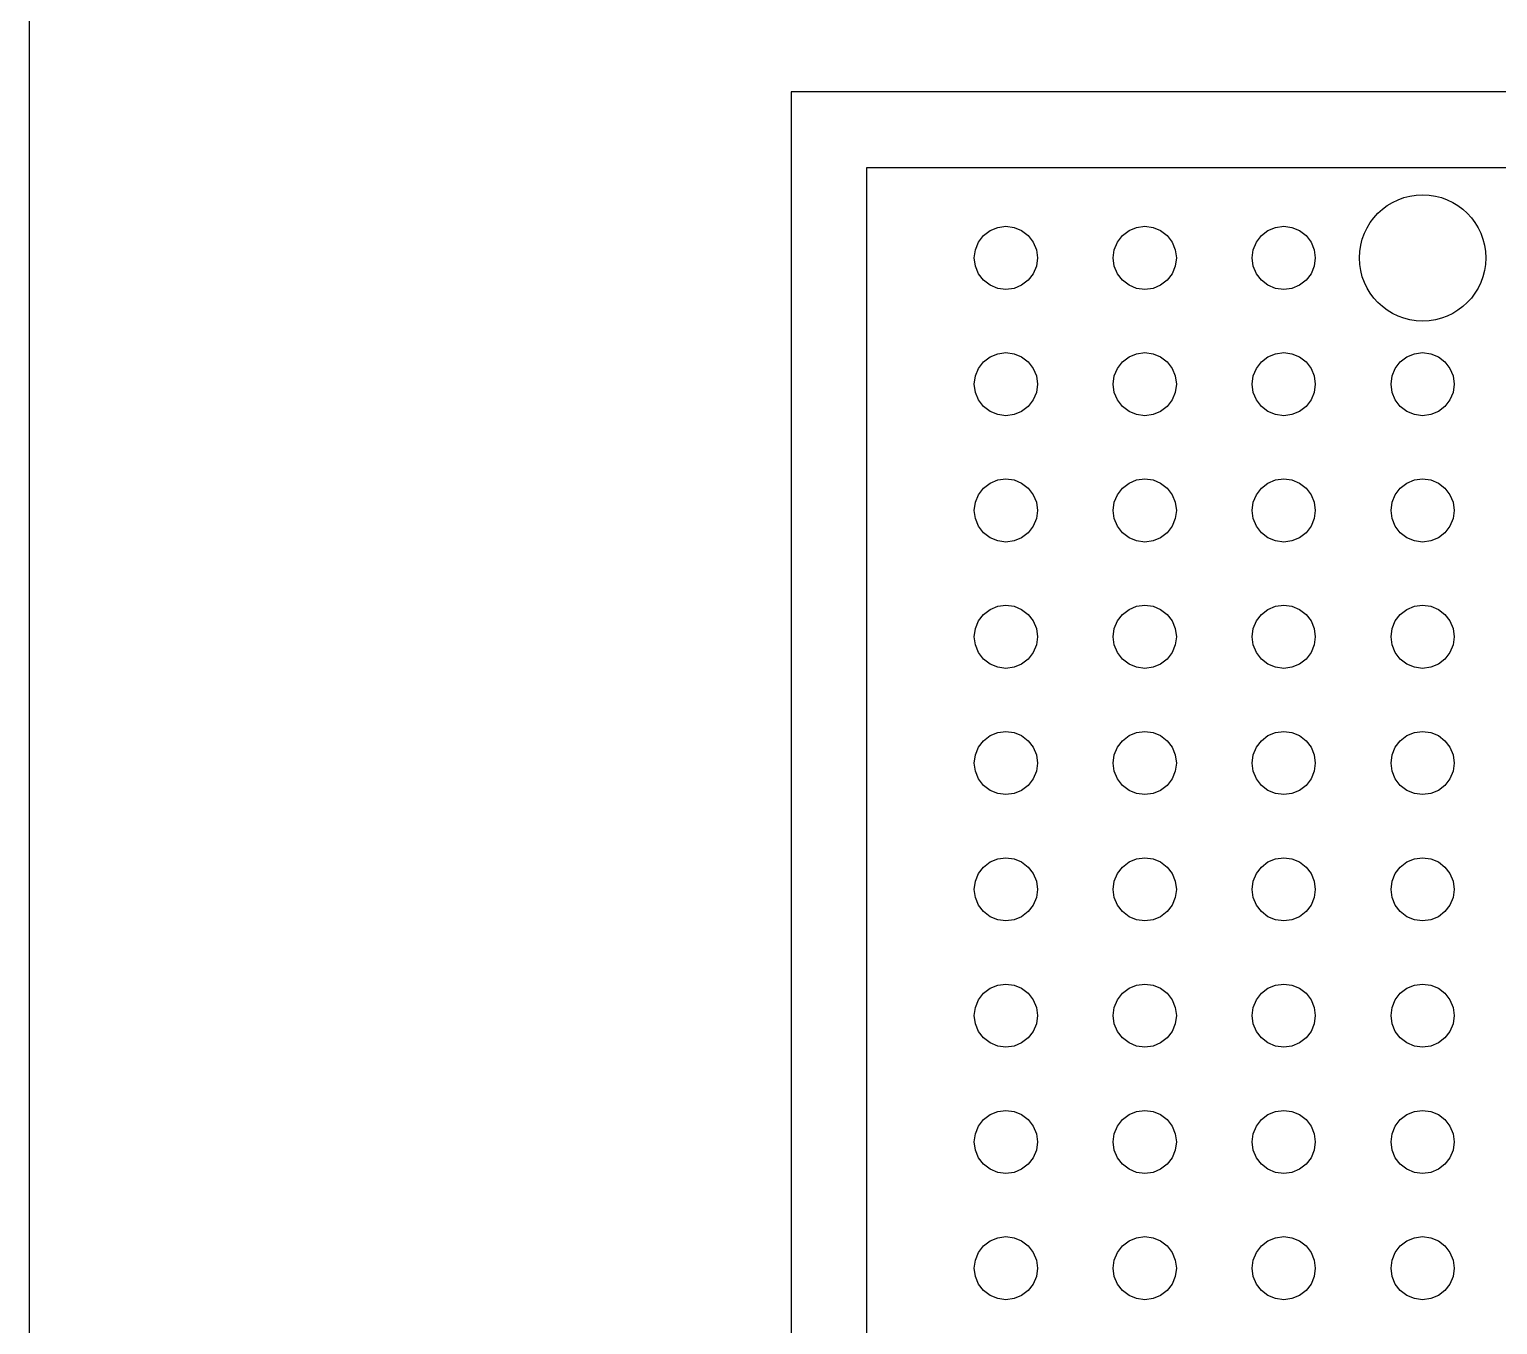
# Model space of a CAD drawing. Header units: millimetres. Extents: x 2562 to 7288, y 778 to 5635.
# Drawn here: x 5957.8 to 5981.05, y 1628.12 to 1648.63 of the extents above; entities that cross this region are included whole.
import ezdxf

# ---------------------------------------------------------------- set-up
doc = ezdxf.new("R2010")
doc.units = ezdxf.units.MM
for name, color, linetype in [('0-gnl-gor3', 252, 'Continuous'), ('2-tef-sabit', 251, 'Continuous'), ('IB- Bar Equipment', 7, 'Continuous')]:
    doc.layers.add(name, color=color, linetype=linetype)

# ---------------------------------------------------------------- blocks, each defined once
blk = doc.blocks.new('drip')
for p, q in [((68501.76, 2538.51), (68502.56, 2539.54)), ((68502.56, 2539.54), (68503.59, 2540.34)), ((68503.59, 2540.34), (68504.8, 2540.84)), ((68504.8, 2540.84), (68506.09, 2541.01)), ((68506.09, 2541.01), (68507.39, 2540.84)), ((68507.39, 2540.84), (68508.59, 2540.34)), ((68508.59, 2540.34), (68509.63, 2539.54)), ((68509.63, 2539.54), (68510.42, 2538.51)), ((68521.76, 2538.51), (68522.56, 2539.54)), ((68522.56, 2539.54), (68523.59, 2540.34)), ((68523.59, 2540.34), (68524.8, 2540.84)), ((68524.8, 2540.84), (68526.09, 2541.01)), ((68526.09, 2541.01), (68527.39, 2540.84)), ((68527.39, 2540.84), (68528.59, 2540.34)), ((68528.59, 2540.34), (68529.63, 2539.54)), ((68529.63, 2539.54), (68530.42, 2538.51)), ((68541.76, 2538.51), (68542.56, 2539.54)), ((68542.56, 2539.54), (68543.59, 2540.34)), ((68543.59, 2540.34), (68544.8, 2540.84)), ((68544.8, 2540.84), (68546.09, 2541.01)), ((68546.09, 2541.01), (68547.39, 2540.84)), ((68547.39, 2540.84), (68548.59, 2540.34)), ((68548.59, 2540.34), (68549.63, 2539.54)), ((68549.63, 2539.54), (68550.42, 2538.51)), ((68561.76, 2538.51), (68562.56, 2539.54)), ((68562.56, 2539.54), (68563.59, 2540.34)), ((68563.59, 2540.34), (68564.8, 2540.84)), ((68564.8, 2540.84), (68566.09, 2541.01)), ((68566.09, 2541.01), (68567.39, 2540.84)), ((68567.39, 2540.84), (68568.59, 2540.34)), ((68568.59, 2540.34), (68569.63, 2539.54)), ((68569.63, 2539.54), (68570.43, 2538.51)), ((68581.76, 2538.51), (68582.56, 2539.54)), ((68582.56, 2539.54), (68583.59, 2540.34)), ((68583.59, 2540.34), (68584.8, 2540.84)), ((68584.8, 2540.84), (68586.09, 2541.01)), ((68586.09, 2541.01), (68587.39, 2540.84)), ((68587.39, 2540.84), (68588.59, 2540.34)), ((68588.59, 2540.34), (68589.63, 2539.54)), ((68589.63, 2539.54), (68590.43, 2538.51)), ((68601.76, 2538.51), (68602.56, 2539.54)), ((68602.56, 2539.54), (68603.59, 2540.34)), ((68603.59, 2540.34), (68604.8, 2540.84)), ((68604.8, 2540.84), (68606.09, 2541.01)), ((68606.09, 2541.01), (68607.39, 2540.84)), ((68607.39, 2540.84), (68608.59, 2540.34)), ((68608.59, 2540.34), (68609.63, 2539.54)), ((68609.63, 2539.54), (68610.43, 2538.51)), ((68621.76, 2538.51), (68622.56, 2539.54)), ((68622.56, 2539.54), (68623.59, 2540.34)), ((68623.59, 2540.34), (68624.8, 2540.84)), ((68624.8, 2540.84), (68626.09, 2541.01)), ((68626.09, 2541.01), (68627.39, 2540.84)), ((68627.39, 2540.84), (68628.59, 2540.34)), ((68628.59, 2540.34), (68629.63, 2539.54)), ((68629.63, 2539.54), (68630.43, 2538.51)), ((68641.76, 2538.51), (68642.56, 2539.54)), ((68642.56, 2539.54), (68643.59, 2540.34)), ((68643.59, 2540.34), (68644.8, 2540.84)), ((68644.8, 2540.84), (68646.09, 2541.01)), ((68646.09, 2541.01), (68647.39, 2540.84)), ((68647.39, 2540.84), (68648.6, 2540.34)), ((68648.6, 2540.34), (68649.63, 2539.54)), ((68649.63, 2539.54), (68650.43, 2538.51)), ((68661.76, 2538.51), (68662.56, 2539.54)), ((68662.56, 2539.54), (68663.59, 2540.34)), ((68663.59, 2540.34), (68664.8, 2540.84)), ((68664.8, 2540.84), (68666.09, 2541.01)), ((68666.09, 2541.01), (68667.39, 2540.84)), ((68667.39, 2540.84), (68668.6, 2540.34)), ((68668.6, 2540.34), (68669.63, 2539.54)), ((68669.63, 2539.54), (68670.43, 2538.51)), ((68501.09, 2536.01), (68501.27, 2537.3)), ((68501.27, 2537.3), (68501.76, 2538.51)), ((68510.42, 2538.51), (68510.92, 2537.3)), ((68510.92, 2537.3), (68511.09, 2536.01)), ((68521.09, 2536.01), (68521.27, 2537.3)), ((68521.27, 2537.3), (68521.76, 2538.51)), ((68530.42, 2538.51), (68530.92, 2537.3)), ((68530.92, 2537.3), (68531.09, 2536.01)), ((68541.09, 2536.01), (68541.27, 2537.3)), ((68541.27, 2537.3), (68541.76, 2538.51)), ((68550.42, 2538.51), (68550.92, 2537.3)), ((68550.92, 2537.3), (68551.09, 2536.01)), ((68561.09, 2536.01), (68561.27, 2537.3)), ((68561.27, 2537.3), (68561.76, 2538.51)), ((68570.43, 2538.51), (68570.92, 2537.3)), ((68570.92, 2537.3), (68571.09, 2536.01)), ((68581.09, 2536.01), (68581.27, 2537.3)), ((68581.27, 2537.3), (68581.76, 2538.51)), ((68590.43, 2538.51), (68590.92, 2537.3)), ((68590.92, 2537.3), (68591.09, 2536.01)), ((68601.09, 2536.01), (68601.27, 2537.3)), ((68601.27, 2537.3), (68601.76, 2538.51)), ((68610.43, 2538.51), (68610.92, 2537.3)), ((68610.92, 2537.3), (68611.09, 2536.01)), ((68621.09, 2536.01), (68621.27, 2537.3)), ((68621.27, 2537.3), (68621.76, 2538.51)), ((68630.43, 2538.51), (68630.92, 2537.3)), ((68630.92, 2537.3), (68631.09, 2536.01)), ((68641.09, 2536.01), (68641.27, 2537.3)), ((68641.27, 2537.3), (68641.76, 2538.51)), ((68650.43, 2538.51), (68650.92, 2537.3)), ((68650.92, 2537.3), (68651.1, 2536.01)), ((68661.09, 2536.01), (68661.27, 2537.3)), ((68661.27, 2537.3), (68661.76, 2538.51)), ((68670.43, 2538.51), (68670.92, 2537.3)), ((68670.92, 2537.3), (68671.1, 2536.01)), ((68501.27, 2534.71), (68501.09, 2536.01)), ((68501.76, 2533.51), (68501.27, 2534.71)), ((68510.92, 2534.71), (68510.42, 2533.51)), ((68511.09, 2536.01), (68510.92, 2534.71)), ((68521.27, 2534.71), (68521.09, 2536.01)), ((68521.76, 2533.51), (68521.27, 2534.71)), ((68530.92, 2534.71), (68530.42, 2533.51)), ((68531.09, 2536.01), (68530.92, 2534.71)), ((68541.27, 2534.71), (68541.09, 2536.01)), ((68541.76, 2533.51), (68541.27, 2534.71)), ((68550.92, 2534.71), (68550.42, 2533.51)), ((68551.09, 2536.01), (68550.92, 2534.71)), ((68561.27, 2534.71), (68561.09, 2536.01)), ((68561.76, 2533.51), (68561.27, 2534.71)), ((68570.92, 2534.71), (68570.43, 2533.51)), ((68571.09, 2536.01), (68570.92, 2534.71)), ((68581.27, 2534.71), (68581.09, 2536.01)), ((68581.76, 2533.51), (68581.27, 2534.71)), ((68590.92, 2534.71), (68590.43, 2533.51)), ((68591.09, 2536.01), (68590.92, 2534.71)), ((68601.27, 2534.71), (68601.09, 2536.01)), ((68601.76, 2533.51), (68601.27, 2534.71)), ((68610.92, 2534.71), (68610.43, 2533.51)), ((68611.09, 2536.01), (68610.92, 2534.71)), ((68621.27, 2534.71), (68621.09, 2536.01)), ((68621.76, 2533.51), (68621.27, 2534.71)), ((68630.92, 2534.71), (68630.43, 2533.51)), ((68631.09, 2536.01), (68630.92, 2534.71)), ((68641.27, 2534.71), (68641.09, 2536.01)), ((68641.76, 2533.51), (68641.27, 2534.71)), ((68650.92, 2534.71), (68650.43, 2533.51)), ((68651.1, 2536.01), (68650.92, 2534.71)), ((68661.27, 2534.71), (68661.09, 2536.01)), ((68661.76, 2533.51), (68661.27, 2534.71)), ((68670.92, 2534.71), (68670.43, 2533.51)), ((68671.1, 2536.01), (68670.92, 2534.71)), ((68502.56, 2532.47), (68501.76, 2533.51)), ((68503.59, 2531.68), (68502.56, 2532.47)), ((68509.63, 2532.47), (68508.59, 2531.68)), ((68510.42, 2533.51), (68509.63, 2532.47)), ((68522.56, 2532.47), (68521.76, 2533.51)), ((68523.59, 2531.68), (68522.56, 2532.47)), ((68529.63, 2532.47), (68528.59, 2531.68)), ((68530.42, 2533.51), (68529.63, 2532.47)), ((68542.56, 2532.47), (68541.76, 2533.51)), ((68543.59, 2531.68), (68542.56, 2532.47)), ((68549.63, 2532.47), (68548.59, 2531.68)), ((68550.42, 2533.51), (68549.63, 2532.47)), ((68562.56, 2532.47), (68561.76, 2533.51)), ((68563.59, 2531.68), (68562.56, 2532.47)), ((68569.63, 2532.47), (68568.59, 2531.68)), ((68570.43, 2533.51), (68569.63, 2532.47)), ((68582.56, 2532.47), (68581.76, 2533.51)), ((68583.59, 2531.68), (68582.56, 2532.47)), ((68589.63, 2532.47), (68588.59, 2531.68)), ((68590.43, 2533.51), (68589.63, 2532.47)), ((68602.56, 2532.47), (68601.76, 2533.51)), ((68603.59, 2531.68), (68602.56, 2532.47)), ((68609.63, 2532.47), (68608.59, 2531.68)), ((68610.43, 2533.51), (68609.63, 2532.47)), ((68622.56, 2532.47), (68621.76, 2533.51)), ((68623.59, 2531.68), (68622.56, 2532.47)), ((68629.63, 2532.47), (68628.59, 2531.68)), ((68630.43, 2533.51), (68629.63, 2532.47)), ((68642.56, 2532.47), (68641.76, 2533.51)), ((68643.59, 2531.68), (68642.56, 2532.47)), ((68649.63, 2532.47), (68648.6, 2531.68)), ((68650.43, 2533.51), (68649.63, 2532.47)), ((68662.56, 2532.47), (68661.76, 2533.51)), ((68663.59, 2531.68), (68662.56, 2532.47)), ((68669.63, 2532.47), (68668.6, 2531.68)), ((68670.43, 2533.51), (68669.63, 2532.47)), ((68504.8, 2531.18), (68503.59, 2531.68)), ((68506.09, 2531.01), (68504.8, 2531.18)), ((68507.39, 2531.18), (68506.09, 2531.01)), ((68508.59, 2531.68), (68507.39, 2531.18)), ((68524.8, 2531.18), (68523.59, 2531.68)), ((68526.09, 2531.01), (68524.8, 2531.18)), ((68527.39, 2531.18), (68526.09, 2531.01)), ((68528.59, 2531.68), (68527.39, 2531.18)), ((68544.8, 2531.18), (68543.59, 2531.68)), ((68546.09, 2531.01), (68544.8, 2531.18)), ((68547.39, 2531.18), (68546.09, 2531.01)), ((68548.59, 2531.68), (68547.39, 2531.18)), ((68564.8, 2531.18), (68563.59, 2531.68)), ((68566.09, 2531.01), (68564.8, 2531.18)), ((68567.39, 2531.18), (68566.09, 2531.01)), ((68568.59, 2531.68), (68567.39, 2531.18)), ((68584.8, 2531.18), (68583.59, 2531.68)), ((68586.09, 2531.01), (68584.8, 2531.18)), ((68587.39, 2531.18), (68586.09, 2531.01)), ((68588.59, 2531.68), (68587.39, 2531.18)), ((68604.8, 2531.18), (68603.59, 2531.68)), ((68606.09, 2531.01), (68604.8, 2531.18)), ((68607.39, 2531.18), (68606.09, 2531.01)), ((68608.59, 2531.68), (68607.39, 2531.18)), ((68624.8, 2531.18), (68623.59, 2531.68)), ((68626.09, 2531.01), (68624.8, 2531.18)), ((68627.39, 2531.18), (68626.09, 2531.01)), ((68628.59, 2531.68), (68627.39, 2531.18)), ((68644.8, 2531.18), (68643.59, 2531.68)), ((68646.09, 2531.01), (68644.8, 2531.18)), ((68647.39, 2531.18), (68646.09, 2531.01)), ((68648.6, 2531.68), (68647.39, 2531.18)), ((68664.8, 2531.18), (68663.59, 2531.68)), ((68666.09, 2531.01), (68664.8, 2531.18)), ((68667.39, 2531.18), (68666.09, 2531.01)), ((68668.6, 2531.68), (68667.39, 2531.18)), ((68503.59, 2518.34), (68504.8, 2518.84)), ((68504.8, 2518.84), (68506.09, 2519.01)), ((68506.09, 2519.01), (68507.39, 2518.84)), ((68507.39, 2518.84), (68508.59, 2518.34)), ((68523.59, 2518.34), (68524.8, 2518.84)), ((68524.8, 2518.84), (68526.09, 2519.01)), ((68526.09, 2519.01), (68527.39, 2518.84)), ((68527.39, 2518.84), (68528.59, 2518.34)), ((68543.59, 2518.34), (68544.8, 2518.84)), ((68544.8, 2518.84), (68546.09, 2519.01)), ((68546.09, 2519.01), (68547.39, 2518.84)), ((68547.39, 2518.84), (68548.59, 2518.34)), ((68563.59, 2518.34), (68564.8, 2518.84)), ((68564.8, 2518.84), (68566.09, 2519.01)), ((68566.09, 2519.01), (68567.39, 2518.84)), ((68567.39, 2518.84), (68568.59, 2518.34)), ((68583.59, 2518.34), (68584.8, 2518.84)), ((68584.8, 2518.84), (68586.09, 2519.01)), ((68586.09, 2519.01), (68587.39, 2518.84)), ((68587.39, 2518.84), (68588.59, 2518.34)), ((68603.59, 2518.34), (68604.8, 2518.84)), ((68604.8, 2518.84), (68606.09, 2519.01)), ((68606.09, 2519.01), (68607.39, 2518.84)), ((68607.39, 2518.84), (68608.59, 2518.34)), ((68623.59, 2518.34), (68624.8, 2518.84)), ((68624.8, 2518.84), (68626.09, 2519.01)), ((68626.09, 2519.01), (68627.39, 2518.84)), ((68627.39, 2518.84), (68628.59, 2518.34)), ((68643.59, 2518.34), (68644.8, 2518.84)), ((68644.8, 2518.84), (68646.09, 2519.01)), ((68646.09, 2519.01), (68647.39, 2518.84)), ((68647.39, 2518.84), (68648.6, 2518.34)), ((68663.59, 2518.34), (68664.8, 2518.84)), ((68664.8, 2518.84), (68666.09, 2519.01)), ((68666.09, 2519.01), (68667.39, 2518.84)), ((68667.39, 2518.84), (68668.6, 2518.34)), ((68501.27, 2515.3), (68501.76, 2516.51)), ((68501.76, 2516.51), (68502.56, 2517.54)), ((68502.56, 2517.54), (68503.59, 2518.34)), ((68508.59, 2518.34), (68509.63, 2517.54)), ((68509.63, 2517.54), (68510.42, 2516.51)), ((68510.42, 2516.51), (68510.92, 2515.3)), ((68521.27, 2515.3), (68521.76, 2516.51)), ((68521.76, 2516.51), (68522.56, 2517.54)), ((68522.56, 2517.54), (68523.59, 2518.34)), ((68528.59, 2518.34), (68529.63, 2517.54)), ((68529.63, 2517.54), (68530.42, 2516.51)), ((68530.42, 2516.51), (68530.92, 2515.3)), ((68541.27, 2515.3), (68541.76, 2516.51)), ((68541.76, 2516.51), (68542.56, 2517.54)), ((68542.56, 2517.54), (68543.59, 2518.34)), ((68548.59, 2518.34), (68549.63, 2517.54)), ((68549.63, 2517.54), (68550.42, 2516.51)), ((68550.42, 2516.51), (68550.92, 2515.3)), ((68561.27, 2515.3), (68561.76, 2516.51)), ((68561.76, 2516.51), (68562.56, 2517.54)), ((68562.56, 2517.54), (68563.59, 2518.34)), ((68568.59, 2518.34), (68569.63, 2517.54)), ((68569.63, 2517.54), (68570.43, 2516.51)), ((68570.43, 2516.51), (68570.92, 2515.3)), ((68581.27, 2515.3), (68581.76, 2516.51)), ((68581.76, 2516.51), (68582.56, 2517.54)), ((68582.56, 2517.54), (68583.59, 2518.34)), ((68588.59, 2518.34), (68589.63, 2517.54)), ((68589.63, 2517.54), (68590.43, 2516.51)), ((68590.43, 2516.51), (68590.92, 2515.3)), ((68601.27, 2515.3), (68601.76, 2516.51)), ((68601.76, 2516.51), (68602.56, 2517.54)), ((68602.56, 2517.54), (68603.59, 2518.34)), ((68608.59, 2518.34), (68609.63, 2517.54)), ((68609.63, 2517.54), (68610.43, 2516.51)), ((68610.43, 2516.51), (68610.92, 2515.3)), ((68621.27, 2515.3), (68621.76, 2516.51)), ((68621.76, 2516.51), (68622.56, 2517.54)), ((68622.56, 2517.54), (68623.59, 2518.34)), ((68628.59, 2518.34), (68629.63, 2517.54)), ((68629.63, 2517.54), (68630.43, 2516.51)), ((68630.43, 2516.51), (68630.92, 2515.3)), ((68641.27, 2515.3), (68641.76, 2516.51)), ((68641.76, 2516.51), (68642.56, 2517.54)), ((68642.56, 2517.54), (68643.59, 2518.34)), ((68648.6, 2518.34), (68649.63, 2517.54)), ((68649.63, 2517.54), (68650.43, 2516.51)), ((68650.43, 2516.51), (68650.92, 2515.3)), ((68661.27, 2515.3), (68661.76, 2516.51)), ((68661.76, 2516.51), (68662.56, 2517.54)), ((68662.56, 2517.54), (68663.59, 2518.34)), ((68668.6, 2518.34), (68669.63, 2517.54)), ((68669.63, 2517.54), (68670.43, 2516.51)), ((68670.43, 2516.51), (68670.92, 2515.3)), ((68501.09, 2514.01), (68501.27, 2515.3)), ((68501.27, 2512.71), (68501.09, 2514.01)), ((68510.92, 2515.3), (68511.09, 2514.01)), ((68511.09, 2514.01), (68510.92, 2512.71)), ((68521.09, 2514.01), (68521.27, 2515.3)), ((68521.27, 2512.71), (68521.09, 2514.01)), ((68530.92, 2515.3), (68531.09, 2514.01)), ((68531.09, 2514.01), (68530.92, 2512.71)), ((68541.09, 2514.01), (68541.27, 2515.3)), ((68541.27, 2512.71), (68541.09, 2514.01)), ((68550.92, 2515.3), (68551.09, 2514.01)), ((68551.09, 2514.01), (68550.92, 2512.71)), ((68561.09, 2514.01), (68561.27, 2515.3)), ((68561.27, 2512.71), (68561.09, 2514.01)), ((68570.92, 2515.3), (68571.09, 2514.01)), ((68571.09, 2514.01), (68570.92, 2512.71)), ((68581.09, 2514.01), (68581.27, 2515.3)), ((68581.27, 2512.71), (68581.09, 2514.01)), ((68590.92, 2515.3), (68591.09, 2514.01)), ((68591.09, 2514.01), (68590.92, 2512.71)), ((68601.09, 2514.01), (68601.27, 2515.3)), ((68601.27, 2512.71), (68601.09, 2514.01)), ((68610.92, 2515.3), (68611.09, 2514.01)), ((68611.09, 2514.01), (68610.92, 2512.71)), ((68621.09, 2514.01), (68621.27, 2515.3)), ((68621.27, 2512.71), (68621.09, 2514.01)), ((68630.92, 2515.3), (68631.09, 2514.01)), ((68631.09, 2514.01), (68630.92, 2512.71)), ((68641.09, 2514.01), (68641.27, 2515.3)), ((68641.27, 2512.71), (68641.09, 2514.01)), ((68650.92, 2515.3), (68651.1, 2514.01)), ((68651.1, 2514.01), (68650.92, 2512.71)), ((68661.09, 2514.01), (68661.27, 2515.3)), ((68661.27, 2512.71), (68661.09, 2514.01)), ((68670.92, 2515.3), (68671.1, 2514.01)), ((68671.1, 2514.01), (68670.92, 2512.71)), ((68501.76, 2511.51), (68501.27, 2512.71)), ((68502.56, 2510.47), (68501.76, 2511.51)), ((68510.42, 2511.51), (68509.63, 2510.47)), ((68510.92, 2512.71), (68510.42, 2511.51)), ((68521.76, 2511.51), (68521.27, 2512.71)), ((68522.56, 2510.47), (68521.76, 2511.51)), ((68530.42, 2511.51), (68529.63, 2510.47)), ((68530.92, 2512.71), (68530.42, 2511.51)), ((68541.76, 2511.51), (68541.27, 2512.71)), ((68542.56, 2510.47), (68541.76, 2511.51)), ((68550.42, 2511.51), (68549.63, 2510.47)), ((68550.92, 2512.71), (68550.42, 2511.51)), ((68561.76, 2511.51), (68561.27, 2512.71)), ((68562.56, 2510.47), (68561.76, 2511.51)), ((68570.43, 2511.51), (68569.63, 2510.47)), ((68570.92, 2512.71), (68570.43, 2511.51)), ((68581.76, 2511.51), (68581.27, 2512.71)), ((68582.56, 2510.47), (68581.76, 2511.51)), ((68590.43, 2511.51), (68589.63, 2510.47)), ((68590.92, 2512.71), (68590.43, 2511.51)), ((68601.76, 2511.51), (68601.27, 2512.71)), ((68602.56, 2510.47), (68601.76, 2511.51)), ((68610.43, 2511.51), (68609.63, 2510.47)), ((68610.92, 2512.71), (68610.43, 2511.51)), ((68621.76, 2511.51), (68621.27, 2512.71)), ((68622.56, 2510.47), (68621.76, 2511.51)), ((68630.43, 2511.51), (68629.63, 2510.47)), ((68630.92, 2512.71), (68630.43, 2511.51)), ((68641.76, 2511.51), (68641.27, 2512.71)), ((68642.56, 2510.47), (68641.76, 2511.51)), ((68650.43, 2511.51), (68649.63, 2510.47)), ((68650.92, 2512.71), (68650.43, 2511.51)), ((68661.76, 2511.51), (68661.27, 2512.71)), ((68662.56, 2510.47), (68661.76, 2511.51)), ((68670.43, 2511.51), (68669.63, 2510.47)), ((68670.92, 2512.71), (68670.43, 2511.51)), ((68503.59, 2509.68), (68502.56, 2510.47)), ((68504.8, 2509.18), (68503.59, 2509.68)), ((68506.09, 2509.01), (68504.8, 2509.18)), ((68507.39, 2509.18), (68506.09, 2509.01)), ((68508.59, 2509.68), (68507.39, 2509.18)), ((68509.63, 2510.47), (68508.59, 2509.68)), ((68523.59, 2509.68), (68522.56, 2510.47)), ((68524.8, 2509.18), (68523.59, 2509.68)), ((68526.09, 2509.01), (68524.8, 2509.18)), ((68527.39, 2509.18), (68526.09, 2509.01)), ((68528.59, 2509.68), (68527.39, 2509.18)), ((68529.63, 2510.47), (68528.59, 2509.68)), ((68543.59, 2509.68), (68542.56, 2510.47)), ((68544.8, 2509.18), (68543.59, 2509.68)), ((68546.09, 2509.01), (68544.8, 2509.18)), ((68547.39, 2509.18), (68546.09, 2509.01)), ((68548.59, 2509.68), (68547.39, 2509.18)), ((68549.63, 2510.47), (68548.59, 2509.68)), ((68563.59, 2509.68), (68562.56, 2510.47)), ((68564.8, 2509.18), (68563.59, 2509.68)), ((68566.09, 2509.01), (68564.8, 2509.18)), ((68567.39, 2509.18), (68566.09, 2509.01)), ((68568.59, 2509.68), (68567.39, 2509.18)), ((68569.63, 2510.47), (68568.59, 2509.68)), ((68583.59, 2509.68), (68582.56, 2510.47)), ((68584.8, 2509.18), (68583.59, 2509.68)), ((68586.09, 2509.01), (68584.8, 2509.18)), ((68587.39, 2509.18), (68586.09, 2509.01)), ((68588.59, 2509.68), (68587.39, 2509.18)), ((68589.63, 2510.47), (68588.59, 2509.68)), ((68603.59, 2509.68), (68602.56, 2510.47)), ((68604.8, 2509.18), (68603.59, 2509.68)), ((68606.09, 2509.01), (68604.8, 2509.18)), ((68607.39, 2509.18), (68606.09, 2509.01)), ((68608.59, 2509.68), (68607.39, 2509.18)), ((68609.63, 2510.47), (68608.59, 2509.68)), ((68623.59, 2509.68), (68622.56, 2510.47)), ((68624.8, 2509.18), (68623.59, 2509.68)), ((68626.09, 2509.01), (68624.8, 2509.18)), ((68627.39, 2509.18), (68626.09, 2509.01)), ((68628.59, 2509.68), (68627.39, 2509.18)), ((68629.63, 2510.47), (68628.59, 2509.68)), ((68643.59, 2509.68), (68642.56, 2510.47)), ((68644.8, 2509.18), (68643.59, 2509.68)), ((68646.09, 2509.01), (68644.8, 2509.18)), ((68647.39, 2509.18), (68646.09, 2509.01)), ((68648.6, 2509.68), (68647.39, 2509.18)), ((68649.63, 2510.47), (68648.6, 2509.68)), ((68663.59, 2509.68), (68662.56, 2510.47)), ((68664.8, 2509.18), (68663.59, 2509.68)), ((68666.09, 2509.01), (68664.8, 2509.18)), ((68667.39, 2509.18), (68666.09, 2509.01)), ((68668.6, 2509.68), (68667.39, 2509.18)), ((68669.63, 2510.47), (68668.6, 2509.68)), ((68501.76, 2494.51), (68502.56, 2495.54)), ((68502.56, 2495.54), (68503.59, 2496.34)), ((68503.59, 2496.34), (68504.8, 2496.84)), ((68504.8, 2496.84), (68506.09, 2497.01)), ((68506.09, 2497.01), (68507.39, 2496.84)), ((68507.39, 2496.84), (68508.59, 2496.34)), ((68508.59, 2496.34), (68509.63, 2495.54)), ((68509.63, 2495.54), (68510.42, 2494.51)), ((68521.76, 2494.51), (68522.56, 2495.54)), ((68522.56, 2495.54), (68523.59, 2496.34)), ((68523.59, 2496.34), (68524.8, 2496.84)), ((68524.8, 2496.84), (68526.09, 2497.01)), ((68526.09, 2497.01), (68527.39, 2496.84)), ((68527.39, 2496.84), (68528.59, 2496.34)), ((68528.59, 2496.34), (68529.63, 2495.54)), ((68529.63, 2495.54), (68530.42, 2494.51)), ((68541.76, 2494.51), (68542.56, 2495.54)), ((68542.56, 2495.54), (68543.59, 2496.34)), ((68543.59, 2496.34), (68544.8, 2496.84)), ((68544.8, 2496.84), (68546.09, 2497.01)), ((68546.09, 2497.01), (68547.39, 2496.84)), ((68547.39, 2496.84), (68548.59, 2496.34)), ((68548.59, 2496.34), (68549.63, 2495.54)), ((68549.63, 2495.54), (68550.42, 2494.51)), ((68561.76, 2494.51), (68562.56, 2495.54)), ((68562.56, 2495.54), (68563.59, 2496.34)), ((68563.59, 2496.34), (68564.8, 2496.84)), ((68564.8, 2496.84), (68566.09, 2497.01)), ((68566.09, 2497.01), (68567.39, 2496.84)), ((68567.39, 2496.84), (68568.59, 2496.34)), ((68568.59, 2496.34), (68569.63, 2495.54)), ((68569.63, 2495.54), (68570.43, 2494.51)), ((68581.76, 2494.51), (68582.56, 2495.54)), ((68582.56, 2495.54), (68583.59, 2496.34)), ((68583.59, 2496.34), (68584.8, 2496.84)), ((68584.8, 2496.84), (68586.09, 2497.01)), ((68586.09, 2497.01), (68587.39, 2496.84)), ((68587.39, 2496.84), (68588.59, 2496.34)), ((68588.59, 2496.34), (68589.63, 2495.54)), ((68589.63, 2495.54), (68590.43, 2494.51)), ((68601.76, 2494.51), (68602.56, 2495.54)), ((68602.56, 2495.54), (68603.59, 2496.34)), ((68603.59, 2496.34), (68604.8, 2496.84)), ((68604.8, 2496.84), (68606.09, 2497.01)), ((68606.09, 2497.01), (68607.39, 2496.84)), ((68607.39, 2496.84), (68608.59, 2496.34)), ((68608.59, 2496.34), (68609.63, 2495.54)), ((68609.63, 2495.54), (68610.43, 2494.51)), ((68621.76, 2494.51), (68622.56, 2495.54)), ((68622.56, 2495.54), (68623.59, 2496.34)), ((68623.59, 2496.34), (68624.8, 2496.84)), ((68624.8, 2496.84), (68626.09, 2497.01)), ((68626.09, 2497.01), (68627.39, 2496.84)), ((68627.39, 2496.84), (68628.59, 2496.34)), ((68628.59, 2496.34), (68629.63, 2495.54)), ((68629.63, 2495.54), (68630.43, 2494.51)), ((68641.76, 2494.51), (68642.56, 2495.54)), ((68642.56, 2495.54), (68643.59, 2496.34)), ((68643.59, 2496.34), (68644.8, 2496.84)), ((68644.8, 2496.84), (68646.09, 2497.01)), ((68646.09, 2497.01), (68647.39, 2496.84)), ((68647.39, 2496.84), (68648.6, 2496.34)), ((68648.6, 2496.34), (68649.63, 2495.54)), ((68649.63, 2495.54), (68650.43, 2494.51)), ((68661.76, 2494.51), (68662.56, 2495.54)), ((68662.56, 2495.54), (68663.59, 2496.34)), ((68663.59, 2496.34), (68664.8, 2496.84)), ((68664.8, 2496.84), (68666.09, 2497.01)), ((68666.09, 2497.01), (68667.39, 2496.84)), ((68667.39, 2496.84), (68668.6, 2496.34)), ((68668.6, 2496.34), (68669.63, 2495.54)), ((68669.63, 2495.54), (68670.43, 2494.51)), ((68501.09, 2492.01), (68501.27, 2493.3)), ((68501.27, 2493.3), (68501.76, 2494.51)), ((68510.42, 2494.51), (68510.92, 2493.3)), ((68510.92, 2493.3), (68511.09, 2492.01)), ((68521.09, 2492.01), (68521.27, 2493.3)), ((68521.27, 2493.3), (68521.76, 2494.51)), ((68530.42, 2494.51), (68530.92, 2493.3)), ((68530.92, 2493.3), (68531.09, 2492.01)), ((68541.09, 2492.01), (68541.27, 2493.3)), ((68541.27, 2493.3), (68541.76, 2494.51)), ((68550.42, 2494.51), (68550.92, 2493.3)), ((68550.92, 2493.3), (68551.09, 2492.01)), ((68561.09, 2492.01), (68561.27, 2493.3)), ((68561.27, 2493.3), (68561.76, 2494.51)), ((68570.43, 2494.51), (68570.92, 2493.3)), ((68570.92, 2493.3), (68571.09, 2492.01)), ((68581.09, 2492.01), (68581.27, 2493.3)), ((68581.27, 2493.3), (68581.76, 2494.51)), ((68590.43, 2494.51), (68590.92, 2493.3)), ((68590.92, 2493.3), (68591.09, 2492.01)), ((68601.09, 2492.01), (68601.27, 2493.3)), ((68601.27, 2493.3), (68601.76, 2494.51)), ((68610.43, 2494.51), (68610.92, 2493.3)), ((68610.92, 2493.3), (68611.09, 2492.01)), ((68621.09, 2492.01), (68621.27, 2493.3)), ((68621.27, 2493.3), (68621.76, 2494.51)), ((68630.43, 2494.51), (68630.92, 2493.3)), ((68630.92, 2493.3), (68631.09, 2492.01)), ((68641.09, 2492.01), (68641.27, 2493.3)), ((68641.27, 2493.3), (68641.76, 2494.51)), ((68650.43, 2494.51), (68650.92, 2493.3)), ((68650.92, 2493.3), (68651.1, 2492.01)), ((68661.09, 2492.01), (68661.27, 2493.3)), ((68661.27, 2493.3), (68661.76, 2494.51)), ((68670.43, 2494.51), (68670.92, 2493.3)), ((68670.92, 2493.3), (68671.1, 2492.01)), ((68501.27, 2490.71), (68501.09, 2492.01)), ((68501.76, 2489.51), (68501.27, 2490.71)), ((68510.92, 2490.71), (68510.42, 2489.51)), ((68511.09, 2492.01), (68510.92, 2490.71)), ((68521.27, 2490.71), (68521.09, 2492.01)), ((68521.76, 2489.51), (68521.27, 2490.71)), ((68530.92, 2490.71), (68530.42, 2489.51)), ((68531.09, 2492.01), (68530.92, 2490.71)), ((68541.27, 2490.71), (68541.09, 2492.01)), ((68541.76, 2489.51), (68541.27, 2490.71)), ((68550.92, 2490.71), (68550.42, 2489.51)), ((68551.09, 2492.01), (68550.92, 2490.71)), ((68561.27, 2490.71), (68561.09, 2492.01)), ((68561.76, 2489.51), (68561.27, 2490.71)), ((68570.92, 2490.71), (68570.43, 2489.51)), ((68571.09, 2492.01), (68570.92, 2490.71)), ((68581.27, 2490.71), (68581.09, 2492.01)), ((68581.76, 2489.51), (68581.27, 2490.71)), ((68590.92, 2490.71), (68590.43, 2489.51)), ((68591.09, 2492.01), (68590.92, 2490.71)), ((68601.27, 2490.71), (68601.09, 2492.01)), ((68601.76, 2489.51), (68601.27, 2490.71)), ((68610.92, 2490.71), (68610.43, 2489.51)), ((68611.09, 2492.01), (68610.92, 2490.71)), ((68621.27, 2490.71), (68621.09, 2492.01)), ((68621.76, 2489.51), (68621.27, 2490.71)), ((68630.92, 2490.71), (68630.43, 2489.51)), ((68631.09, 2492.01), (68630.92, 2490.71)), ((68641.27, 2490.71), (68641.09, 2492.01)), ((68641.76, 2489.51), (68641.27, 2490.71)), ((68650.92, 2490.71), (68650.43, 2489.51)), ((68651.1, 2492.01), (68650.92, 2490.71)), ((68661.27, 2490.71), (68661.09, 2492.01)), ((68661.76, 2489.51), (68661.27, 2490.71)), ((68670.92, 2490.71), (68670.43, 2489.51)), ((68671.1, 2492.01), (68670.92, 2490.71)), ((68502.56, 2488.47), (68501.76, 2489.51)), ((68503.59, 2487.68), (68502.56, 2488.47)), ((68509.63, 2488.47), (68508.59, 2487.68)), ((68510.42, 2489.51), (68509.63, 2488.47)), ((68522.56, 2488.47), (68521.76, 2489.51)), ((68523.59, 2487.68), (68522.56, 2488.47)), ((68529.63, 2488.47), (68528.59, 2487.68)), ((68530.42, 2489.51), (68529.63, 2488.47)), ((68542.56, 2488.47), (68541.76, 2489.51)), ((68543.59, 2487.68), (68542.56, 2488.47)), ((68549.63, 2488.47), (68548.59, 2487.68)), ((68550.42, 2489.51), (68549.63, 2488.47)), ((68562.56, 2488.47), (68561.76, 2489.51)), ((68563.59, 2487.68), (68562.56, 2488.47)), ((68569.63, 2488.47), (68568.59, 2487.68)), ((68570.43, 2489.51), (68569.63, 2488.47)), ((68582.56, 2488.47), (68581.76, 2489.51)), ((68583.59, 2487.68), (68582.56, 2488.47)), ((68589.63, 2488.47), (68588.59, 2487.68)), ((68590.43, 2489.51), (68589.63, 2488.47)), ((68602.56, 2488.47), (68601.76, 2489.51)), ((68603.59, 2487.68), (68602.56, 2488.47)), ((68609.63, 2488.47), (68608.59, 2487.68)), ((68610.43, 2489.51), (68609.63, 2488.47)), ((68622.56, 2488.47), (68621.76, 2489.51)), ((68623.59, 2487.68), (68622.56, 2488.47)), ((68629.63, 2488.47), (68628.59, 2487.68)), ((68630.43, 2489.51), (68629.63, 2488.47)), ((68642.56, 2488.47), (68641.76, 2489.51)), ((68643.59, 2487.68), (68642.56, 2488.47)), ((68649.63, 2488.47), (68648.6, 2487.68)), ((68650.43, 2489.51), (68649.63, 2488.47)), ((68662.56, 2488.47), (68661.76, 2489.51)), ((68663.59, 2487.68), (68662.56, 2488.47)), ((68669.63, 2488.47), (68668.6, 2487.68)), ((68670.43, 2489.51), (68669.63, 2488.47)), ((68504.8, 2487.18), (68503.59, 2487.68)), ((68506.09, 2487.01), (68504.8, 2487.18)), ((68507.39, 2487.18), (68506.09, 2487.01)), ((68508.59, 2487.68), (68507.39, 2487.18)), ((68524.8, 2487.18), (68523.59, 2487.68)), ((68526.09, 2487.01), (68524.8, 2487.18)), ((68527.39, 2487.18), (68526.09, 2487.01)), ((68528.59, 2487.68), (68527.39, 2487.18)), ((68544.8, 2487.18), (68543.59, 2487.68)), ((68546.09, 2487.01), (68544.8, 2487.18)), ((68547.39, 2487.18), (68546.09, 2487.01)), ((68548.59, 2487.68), (68547.39, 2487.18)), ((68564.8, 2487.18), (68563.59, 2487.68)), ((68566.09, 2487.01), (68564.8, 2487.18)), ((68567.39, 2487.18), (68566.09, 2487.01)), ((68568.59, 2487.68), (68567.39, 2487.18)), ((68584.8, 2487.18), (68583.59, 2487.68)), ((68586.09, 2487.01), (68584.8, 2487.18)), ((68587.39, 2487.18), (68586.09, 2487.01)), ((68588.59, 2487.68), (68587.39, 2487.18)), ((68604.8, 2487.18), (68603.59, 2487.68)), ((68606.09, 2487.01), (68604.8, 2487.18)), ((68607.39, 2487.18), (68606.09, 2487.01)), ((68608.59, 2487.68), (68607.39, 2487.18)), ((68624.8, 2487.18), (68623.59, 2487.68)), ((68626.09, 2487.01), (68624.8, 2487.18)), ((68627.39, 2487.18), (68626.09, 2487.01)), ((68628.59, 2487.68), (68627.39, 2487.18)), ((68644.8, 2487.18), (68643.59, 2487.68)), ((68646.09, 2487.01), (68644.8, 2487.18)), ((68647.39, 2487.18), (68646.09, 2487.01)), ((68648.6, 2487.68), (68647.39, 2487.18)), ((68664.8, 2487.18), (68663.59, 2487.68)), ((68666.09, 2487.01), (68664.8, 2487.18)), ((68667.39, 2487.18), (68666.09, 2487.01)), ((68668.6, 2487.68), (68667.39, 2487.18)), ((68502.56, 2473.54), (68503.59, 2474.34)), ((68503.59, 2474.34), (68504.8, 2474.84)), ((68504.8, 2474.84), (68506.09, 2475.01)), ((68506.09, 2475.01), (68507.39, 2474.84)), ((68507.39, 2474.84), (68508.59, 2474.34)), ((68508.59, 2474.34), (68509.63, 2473.54)), ((68522.56, 2473.54), (68523.59, 2474.34)), ((68523.59, 2474.34), (68524.8, 2474.84)), ((68524.8, 2474.84), (68526.09, 2475.01)), ((68526.09, 2475.01), (68527.39, 2474.84)), ((68527.39, 2474.84), (68528.59, 2474.34)), ((68528.59, 2474.34), (68529.63, 2473.54)), ((68542.56, 2473.54), (68543.59, 2474.34)), ((68543.59, 2474.34), (68544.8, 2474.84)), ((68544.8, 2474.84), (68546.09, 2475.01)), ((68546.09, 2475.01), (68547.39, 2474.84)), ((68547.39, 2474.84), (68548.59, 2474.34)), ((68548.59, 2474.34), (68549.63, 2473.54)), ((68562.56, 2473.54), (68563.59, 2474.34)), ((68563.59, 2474.34), (68564.8, 2474.84)), ((68564.8, 2474.84), (68566.09, 2475.01)), ((68566.09, 2475.01), (68567.39, 2474.84)), ((68567.39, 2474.84), (68568.59, 2474.34)), ((68568.59, 2474.34), (68569.63, 2473.54)), ((68582.56, 2473.54), (68583.59, 2474.34)), ((68583.59, 2474.34), (68584.8, 2474.84)), ((68584.8, 2474.84), (68586.09, 2475.01)), ((68586.09, 2475.01), (68587.39, 2474.84)), ((68587.39, 2474.84), (68588.59, 2474.34)), ((68588.59, 2474.34), (68589.63, 2473.54)), ((68602.56, 2473.54), (68603.59, 2474.34)), ((68603.59, 2474.34), (68604.8, 2474.84)), ((68604.8, 2474.84), (68606.09, 2475.01)), ((68606.09, 2475.01), (68607.39, 2474.84)), ((68607.39, 2474.84), (68608.59, 2474.34)), ((68608.59, 2474.34), (68609.63, 2473.54)), ((68622.56, 2473.54), (68623.59, 2474.34)), ((68623.59, 2474.34), (68624.8, 2474.84)), ((68624.8, 2474.84), (68626.09, 2475.01)), ((68626.09, 2475.01), (68627.39, 2474.84)), ((68627.39, 2474.84), (68628.59, 2474.34)), ((68628.59, 2474.34), (68629.63, 2473.54)), ((68642.56, 2473.54), (68643.59, 2474.34)), ((68643.59, 2474.34), (68644.8, 2474.84)), ((68644.8, 2474.84), (68646.09, 2475.01)), ((68646.09, 2475.01), (68647.39, 2474.84)), ((68647.39, 2474.84), (68648.6, 2474.34)), ((68648.6, 2474.34), (68649.63, 2473.54)), ((68501.27, 2471.3), (68501.76, 2472.51)), ((68501.76, 2472.51), (68502.56, 2473.54)), ((68509.63, 2473.54), (68510.42, 2472.51)), ((68510.42, 2472.51), (68510.92, 2471.3)), ((68521.27, 2471.3), (68521.76, 2472.51)), ((68521.76, 2472.51), (68522.56, 2473.54)), ((68529.63, 2473.54), (68530.42, 2472.51)), ((68530.42, 2472.51), (68530.92, 2471.3)), ((68541.27, 2471.3), (68541.76, 2472.51)), ((68541.76, 2472.51), (68542.56, 2473.54)), ((68549.63, 2473.54), (68550.42, 2472.51)), ((68550.42, 2472.51), (68550.92, 2471.3)), ((68561.27, 2471.3), (68561.76, 2472.51)), ((68561.76, 2472.51), (68562.56, 2473.54)), ((68569.63, 2473.54), (68570.43, 2472.51)), ((68570.43, 2472.51), (68570.92, 2471.3)), ((68581.27, 2471.3), (68581.76, 2472.51)), ((68581.76, 2472.51), (68582.56, 2473.54)), ((68589.63, 2473.54), (68590.43, 2472.51)), ((68590.43, 2472.51), (68590.92, 2471.3)), ((68601.27, 2471.3), (68601.76, 2472.51)), ((68601.76, 2472.51), (68602.56, 2473.54)), ((68609.63, 2473.54), (68610.43, 2472.51)), ((68610.43, 2472.51), (68610.92, 2471.3)), ((68621.27, 2471.3), (68621.76, 2472.51)), ((68621.76, 2472.51), (68622.56, 2473.54)), ((68629.63, 2473.54), (68630.43, 2472.51)), ((68630.43, 2472.51), (68630.92, 2471.3)), ((68641.27, 2471.3), (68641.76, 2472.51)), ((68641.76, 2472.51), (68642.56, 2473.54)), ((68649.63, 2473.54), (68650.43, 2472.51)), ((68650.43, 2472.51), (68650.92, 2471.3)), ((68501.09, 2470.01), (68501.27, 2471.3)), ((68501.27, 2468.71), (68501.09, 2470.01)), ((68510.92, 2471.3), (68511.09, 2470.01)), ((68511.09, 2470.01), (68510.92, 2468.71)), ((68521.09, 2470.01), (68521.27, 2471.3)), ((68521.27, 2468.71), (68521.09, 2470.01)), ((68530.92, 2471.3), (68531.09, 2470.01)), ((68531.09, 2470.01), (68530.92, 2468.71)), ((68541.09, 2470.01), (68541.27, 2471.3)), ((68541.27, 2468.71), (68541.09, 2470.01)), ((68550.92, 2471.3), (68551.09, 2470.01)), ((68551.09, 2470.01), (68550.92, 2468.71)), ((68561.09, 2470.01), (68561.27, 2471.3)), ((68561.27, 2468.71), (68561.09, 2470.01)), ((68570.92, 2471.3), (68571.09, 2470.01)), ((68571.09, 2470.01), (68570.92, 2468.71)), ((68581.09, 2470.01), (68581.27, 2471.3)), ((68581.27, 2468.71), (68581.09, 2470.01)), ((68590.92, 2471.3), (68591.09, 2470.01)), ((68591.09, 2470.01), (68590.92, 2468.71)), ((68601.09, 2470.01), (68601.27, 2471.3)), ((68601.27, 2468.71), (68601.09, 2470.01)), ((68610.92, 2471.3), (68611.09, 2470.01)), ((68611.09, 2470.01), (68610.92, 2468.71)), ((68621.09, 2470.01), (68621.27, 2471.3)), ((68621.27, 2468.71), (68621.09, 2470.01)), ((68630.92, 2471.3), (68631.09, 2470.01)), ((68631.09, 2470.01), (68630.92, 2468.71)), ((68641.09, 2470.01), (68641.27, 2471.3)), ((68641.27, 2468.71), (68641.09, 2470.01)), ((68650.92, 2471.3), (68651.1, 2470.01)), ((68651.1, 2470.01), (68650.92, 2468.71)), ((68501.76, 2467.51), (68501.27, 2468.71)), ((68502.56, 2466.47), (68501.76, 2467.51)), ((68510.42, 2467.51), (68509.63, 2466.47)), ((68510.92, 2468.71), (68510.42, 2467.51)), ((68521.76, 2467.51), (68521.27, 2468.71)), ((68522.56, 2466.47), (68521.76, 2467.51)), ((68530.42, 2467.51), (68529.63, 2466.47)), ((68530.92, 2468.71), (68530.42, 2467.51)), ((68541.76, 2467.51), (68541.27, 2468.71)), ((68542.56, 2466.47), (68541.76, 2467.51)), ((68550.42, 2467.51), (68549.63, 2466.47)), ((68550.92, 2468.71), (68550.42, 2467.51)), ((68561.76, 2467.51), (68561.27, 2468.71)), ((68562.56, 2466.47), (68561.76, 2467.51)), ((68570.43, 2467.51), (68569.63, 2466.47)), ((68570.92, 2468.71), (68570.43, 2467.51)), ((68581.76, 2467.51), (68581.27, 2468.71)), ((68582.56, 2466.47), (68581.76, 2467.51)), ((68590.43, 2467.51), (68589.63, 2466.47)), ((68590.92, 2468.71), (68590.43, 2467.51)), ((68601.76, 2467.51), (68601.27, 2468.71)), ((68602.56, 2466.47), (68601.76, 2467.51)), ((68610.43, 2467.51), (68609.63, 2466.47)), ((68610.92, 2468.71), (68610.43, 2467.51)), ((68621.76, 2467.51), (68621.27, 2468.71)), ((68622.56, 2466.47), (68621.76, 2467.51)), ((68630.43, 2467.51), (68629.63, 2466.47)), ((68630.92, 2468.71), (68630.43, 2467.51)), ((68641.76, 2467.51), (68641.27, 2468.71)), ((68642.56, 2466.47), (68641.76, 2467.51)), ((68650.43, 2467.51), (68649.63, 2466.47)), ((68650.92, 2468.71), (68650.43, 2467.51)), ((68503.59, 2465.68), (68502.56, 2466.47)), ((68504.8, 2465.18), (68503.59, 2465.68)), ((68506.09, 2465.01), (68504.8, 2465.18)), ((68507.39, 2465.18), (68506.09, 2465.01)), ((68508.59, 2465.68), (68507.39, 2465.18)), ((68509.63, 2466.47), (68508.59, 2465.68)), ((68523.59, 2465.68), (68522.56, 2466.47)), ((68524.8, 2465.18), (68523.59, 2465.68)), ((68526.09, 2465.01), (68524.8, 2465.18)), ((68527.39, 2465.18), (68526.09, 2465.01)), ((68528.59, 2465.68), (68527.39, 2465.18)), ((68529.63, 2466.47), (68528.59, 2465.68)), ((68543.59, 2465.68), (68542.56, 2466.47)), ((68544.8, 2465.18), (68543.59, 2465.68)), ((68546.09, 2465.01), (68544.8, 2465.18)), ((68547.39, 2465.18), (68546.09, 2465.01)), ((68548.59, 2465.68), (68547.39, 2465.18)), ((68549.63, 2466.47), (68548.59, 2465.68)), ((68563.59, 2465.68), (68562.56, 2466.47)), ((68564.8, 2465.18), (68563.59, 2465.68)), ((68566.09, 2465.01), (68564.8, 2465.18)), ((68567.39, 2465.18), (68566.09, 2465.01)), ((68568.59, 2465.68), (68567.39, 2465.18)), ((68569.63, 2466.47), (68568.59, 2465.68)), ((68583.59, 2465.68), (68582.56, 2466.47)), ((68584.8, 2465.18), (68583.59, 2465.68)), ((68586.09, 2465.01), (68584.8, 2465.18)), ((68587.39, 2465.18), (68586.09, 2465.01)), ((68588.59, 2465.68), (68587.39, 2465.18)), ((68589.63, 2466.47), (68588.59, 2465.68)), ((68603.59, 2465.68), (68602.56, 2466.47)), ((68604.8, 2465.18), (68603.59, 2465.68)), ((68606.09, 2465.01), (68604.8, 2465.18)), ((68607.39, 2465.18), (68606.09, 2465.01)), ((68608.59, 2465.68), (68607.39, 2465.18)), ((68609.63, 2466.47), (68608.59, 2465.68)), ((68623.59, 2465.68), (68622.56, 2466.47)), ((68624.8, 2465.18), (68623.59, 2465.68)), ((68626.09, 2465.01), (68624.8, 2465.18)), ((68627.39, 2465.18), (68626.09, 2465.01)), ((68628.59, 2465.68), (68627.39, 2465.18)), ((68629.63, 2466.47), (68628.59, 2465.68)), ((68643.59, 2465.68), (68642.56, 2466.47)), ((68644.8, 2465.18), (68643.59, 2465.68)), ((68646.09, 2465.01), (68644.8, 2465.18)), ((68647.39, 2465.18), (68646.09, 2465.01)), ((68648.6, 2465.68), (68647.39, 2465.18)), ((68649.63, 2466.47), (68648.6, 2465.68))]:
    blk.add_line(p, q)
at = {"layer": 'IB- Bar Equipment'}
for p, q in [((68692.4, 2570.01), (68092.4, 2570.01)), ((68692.4, 2370.01), (68692.4, 2570.01)), ((68104.4, 2558.01), (68680.4, 2558.01)), ((68680.4, 2558.01), (68680.4, 2382.01)), ((68692.4, 2507.01), (68692.4, 2520.01))]:
    blk.add_line(p, q, dxfattribs=at)
blk.add_circle((68666.09, 2470.01), 10, dxfattribs=at)
blk = doc.blocks.new('DELIUNIT')
at = {"layer": '0-gnl-gor3'}
blk.add_lwpolyline([(-214.998, 132.945), (-124.998, 132.945), (-124.998, 73.945), (-214.998, 73.945)], close=True, dxfattribs=at)
at = {"layer": '0-gnl-gor3', "xscale": 0.1, "yscale": 0.1, "zscale": 0.1, "rotation": 180}
blk.add_blockref('drip', (6667.197, 343.011), dxfattribs=at)

msp = doc.modelspace()

# ---------------------------------------------------------------- block references
at = {"layer": '2-tef-sabit', "rotation": 270}
msp.add_blockref('DELIUNIT', (5883.854, 1445.602), dxfattribs=at)

doc.saveas('drawing.dxf')
